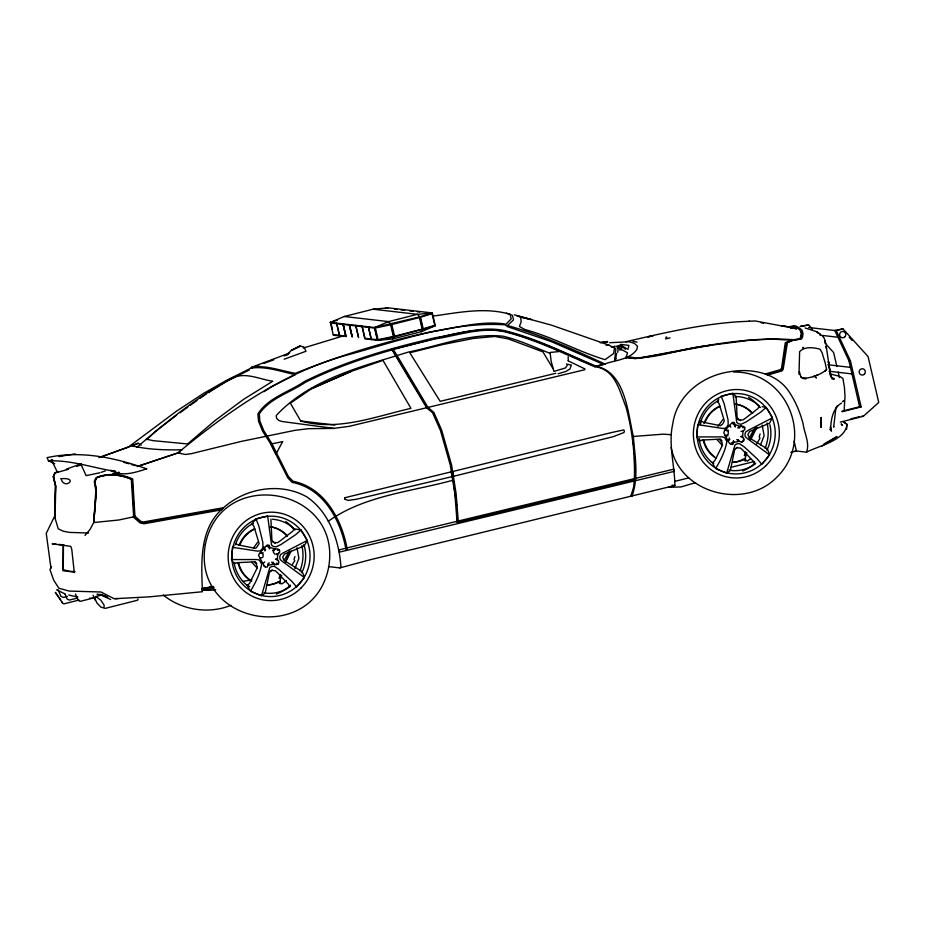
<?xml version="1.0" encoding="UTF-8"?>
<svg xmlns="http://www.w3.org/2000/svg" width="925" height="925" viewBox="0 0 925 925"><rect width="100%" height="100%" fill="white"/><g stroke="black" fill="none" stroke-linecap="round" stroke-linejoin="round"><path stroke-width="1.39" d="M268.181 563.348L267.406 567.002L265.498 567.025L263.718 565.742M733.386 440.693L732.612 444.358L730.704 444.382L729.143 442.89L723.766 432.75L724.564 430.877L732.415 422.309L734.288 422.609L734.496 426.275M88.534 533.008L69.525 532.407L63.258 531.216L58.24 528.811L55.026 518.046L55.778 486.307L53.534 476.595L55.072 472.941L58.136 471.993M63.189 545.704L62.992 570.737L74.578 572.113M634.353 479.589C635.221 455.262 632.399 430.772 626.075 407.266C619.53 391.287 615.403 368.994 594.578 366.658C564.793 354.194 535.644 339.313 504.113 331.659C481.243 326.779 458.326 335.451 435.883 338.77C391.194 349.095 346.725 361.814 305.493 382.245C290.438 392.512 269.788 398.178 259.335 413.903L259.798 420.991L263.833 430.807L271.626 443.156L288.288 476.329L293.005 481.266C324.629 487.498 341.938 519.815 347.199 549.126L345.962 549.415C340.77 520.393 323.588 488.296 292.138 482.387L287.848 477.913L270.377 443.422L262.561 431.085L258.537 421.257L257.878 413.995C268.088 397.577 289.386 391.876 304.672 381.366C346.1 360.9 390.732 348.054 435.606 337.683C458.21 334.318 481.312 325.646 504.345 330.595C536.35 338.365 565.915 353.512 596.116 366.219C625.52 372.324 627.717 412.793 633.347 436.45C634.862 456.094 638.874 476.872 632.076 495.997L630.804 496.309L633.59 487.232L634.342 479.589L635.602 479.289M795.188 450.88L806.496 452.175C810.08 442.913 804.218 433.178 803.12 423.881C800.287 413.07 796.124 402.595 790.008 393.217C777.52 372.694 751.204 367.919 729.178 371.85C702.191 375.804 676.788 395.553 672.81 423.615C668.07 444.266 674.683 464.847 674.88 485.486L369.48 559.937L339.857 567.915L328.502 566.597M616.651 353.454L615.275 360.345L615.969 358.403L615.16 358.183L614.674 360.149L615.853 348.817L614.212 347.557L614.558 346.019L615.183 346.262M84.984 535.413L90.072 529.412L93.749 522.521L96.327 490.99L94.812 481.358L96.651 477.739C108.04 473.195 121.106 474.375 132.102 479.358L134.264 516.693L140.588 522.278L143.282 522.903L222.254 508.842C244.489 488.123 280.217 481.694 307.088 497.037C329.346 512.462 339.197 540.859 340.932 566.956L339.857 567.915M270.909 519.087L271.927 540.304L273.916 542.455L277.558 542.663L279.928 541.079L292.67 531.274L294.069 528.834L301.041 530.002L307.285 540.454L283.339 552.849L280.483 554.63L279.732 556.989L280.113 559.44L282.657 561.66L304.406 577.558L296.636 586.947L291.988 581.501L278.957 569.476L274.378 566.354L271.927 566.424L269.822 567.511L261.463 595.839L250.421 591.191C255.497 582.889 260.041 573.708 261.694 564.088L259.243 559.995L256.861 559.533L231.551 559.579L232.51 547.322L234.06 545.449M93.76 522.544L96.385 490.528L94.893 481.474L96.79 477.693C107.901 473.126 120.527 474.687 131.327 479.289L133.662 516.844L134.992 517.306L132.714 479.011C121.395 473.762 107.855 472.791 96.165 477.589L94.304 481.382L95.83 490.504L93.76 522.544L118.782 520L134.264 516.693M262.943 557.104L263.162 554.306M269.175 562.805L268.134 565.406L273.892 563.996L276.494 564.701L278.437 563.764L278.934 561.752L277.35 559.822L277.812 553.786L279.685 552.167L279.5 550.121L277.72 548.883L275.049 549.149L266.354 546.051M712.343 462.882L714.667 460.835L716.921 456.418L721.616 446.844L722.205 442.844L719.326 439.167L702.272 440.046L699.265 440.971L696.756 436.935L697.704 424.667L722.726 428.437L725.142 428.31L726.992 426.795L728.195 424.621L728.021 419.707L724.044 403.404L721.222 396.247L732.854 393.31L736.115 396.443L737.132 417.649L739.11 419.811L742.752 420.019L745.122 418.435L757.864 408.63L759.275 406.179M728.148 434.461L728.368 431.651M731.155 442.936L739.098 441.341L741.7 442.058L743.642 441.109L744.139 439.109L742.544 437.167L743.018 431.142L744.879 429.512L744.694 427.466L742.925 426.228L740.243 426.494L732.646 423.673M806.496 452.175C818.613 445.769 845.843 440.427 846.918 424.251L843.265 421.742M846.999 424.725L846.583 429.188M617.773 352.333L618.178 347.8M826.487 368.913L826.383 369.931C819.781 374.983 811.352 378.059 803.027 378.302L800.923 376.972L799.096 370.74L799.616 351.65C804.657 346.239 813.746 347.418 820.105 349.245L822.001 352.564L825.25 363.201L826.592 369.792L824.996 371.11M844.19 409.44L845.011 396.571L844.421 387.263L842.906 378.429L839.819 376.406M63.432 545.634L63.27 569.684L69.271 571.292L74.96 571.627M833.888 426.587L833.645 427.165L835.934 407.786L837.426 405.613M55.072 517.561L54.818 515.78L46.25 533.378L50.944 568.054L51.372 566.944L49.962 569.615L53.754 580.299L58.899 588.242L69.178 591.075L100.975 592L114.145 598.729L149.434 596.833L202.367 591.746C201.511 563.152 198.84 529.99 222.254 508.842M269.302 548.93L269.094 545.253L267.209 544.952L259.358 553.52L258.561 555.405L263.937 565.545L265.498 567.025M452.522 473.38L452.845 471.472L612.177 432.403L623.785 429.94L624.421 431.085L623.993 432.518L613.136 436.704L453.643 476.271L452.429 473.033L452.845 471.472L453.643 476.271M567.256 365.34L565.452 367.965L553.925 371.399L551.115 361.108L550.086 352.46L558.816 351.592M802.01 333.809L800.483 339.163L792.737 340.273L786.215 342.84L782.365 368.774L781.278 370.462L767.16 374.417M285.305 562.111L290.08 551.184M750.499 439.456L755.875 427.246M628.353 348.066L628.896 345.383L620.536 344.377M235.759 544.732L236.303 542.223A37.116 36.052 -83.4 0 1 250.802 524.706L253.415 523.619M700.422 424.598L701.508 419.568A37.116 36.052 -83.4 0 1 715.996 402.051L718.621 400.976M749.296 439.306L749.851 436.797L754.569 428.599M280.09 574.437L279.188 578.391L280.645 575.234M745.284 451.793L744.394 455.748L745.851 452.579M828.268 362.507L828.222 361.837M625.936 358.345L627.474 352.737L622.143 349.881L619.392 349.939M281.616 575.2L279.766 581.802L281.154 583.687L282.125 583.837L286.438 580.576M746.81 452.556L744.972 459.147L747.331 461.193L750.557 458.742M138.056 598.961L137.698 600.186L105.103 608.419M820.255 335.521L820.267 334.503L820.625 335.081M294.913 556.538L294.034 559.359L294.786 560.885L292.416 564.25M760.107 433.894L759.24 436.704L759.98 438.242L756.708 443.931M294.867 568.725L298.914 558.365L296.994 547.727M760.57 444.775L764.108 435.71L762.2 425.084M728.287 440.635L729.339 438.034M732.808 444.058L733.86 441.456M285.559 562.111L291.155 551.161M750.753 439.467L756.985 427.304M306.672 541.541L304.256 545.889L284.414 554.168L282.692 557.162L283.929 560.411L302.255 571.615L303.978 576.368M771.878 418.898L769.45 423.245L749.62 431.524L747.886 434.519L749.134 437.768L767.461 448.96L769.184 453.712M284.657 559.452L289.363 551.242M211.328 586.265L210.634 587.387L209.339 587.352M301.411 572.679L302.926 570.239A37.116 36.052 -83.4 0 0 304.695 547.369L303.573 544.721M766.617 450.036L768.12 447.584A37.116 36.052 -83.4 0 0 769.901 424.714M251.103 368.208L251.773 367.225L289.641 352.968M273.846 550.849L275.049 549.149M739.052 428.194L740.243 426.494M253.577 547.889L257.601 542.281M717.973 426.356L722.795 419.638M364.959 338.862L377.62 340.319L392.57 338.955L394.062 336.908L435.317 325.739L432.345 312.951L388.061 307.84L373.099 309.204L344.25 316.5L330.352 322.42L333.335 335.208L343.453 336.376M392.57 338.955L421.418 331.659L422.91 329.624L419.938 316.824L417.383 314.327L373.099 309.204M301.041 530.002L295.457 534.823L281.003 544.513L275.893 546.929L273.476 546.49L271.557 545.102L267.649 515.965L256.017 518.902L251.924 523.885L253.901 526.29L259.127 543.53L256.375 547.762L255.173 548.317L238.442 544.975L235.621 543.588M718.76 399.242L717.129 401.242L719.107 403.635L724.333 420.887L722.749 423.939L720.378 425.673L703.647 422.32L700.826 420.944L698.491 423.731M741.838 442.092L743.619 439.953M793.026 339.521L792.887 339.672C741.723 336.041 691.31 348.933 641.233 357.536C635.995 359.316 630.827 355.871 625.705 357.374L635.047 358.669L641.175 357.917L711.418 345.141L745.307 340.805M263.267 563.371L264.712 561.891M728.472 440.728L729.918 439.236M146.774 439.595L155.492 431.351L176.663 415.175M286.114 355.235L291.433 350.367L300.22 346.089L303.909 346.991L306.013 351.257L284.16 359.224M290.543 585.826L288.427 587.757A37.116 36.052 -83.4 0 1 266.747 593.226L264.018 592.52M755.737 463.171L753.632 465.102A37.116 36.052 -83.4 0 1 731.952 470.582L729.224 469.865M840.27 422.124L863.337 416.296L878.75 402.479L868.066 356.541L842.987 328.895L834.743 330.422L848.942 360.808L859.626 406.746L861.152 406.919L850.457 360.981L836.269 330.595L842.987 328.895M841.507 403.034C832.419 408.688 830.823 420.204 830.638 429.998L830.419 426.957L830.8 429.836M137.027 447.214C166.442 421.812 196.84 397.149 231.25 378.764C244.038 371.145 259.474 379.319 272.748 381.239L243.68 399.276L215.12 420.493L187.567 443.954L153.296 440.67L146.37 439.202M568.066 360.808L584.97 368.959L584.635 369.757L349.199 426.333L333.913 428.391L308.626 428.68L295.075 430.31L241.078 441.445L191.336 453.678L185.405 454.487L177.877 452.892C227.33 412.203 280.657 374.382 342.886 356.217C395.403 342.1 450.001 321.252 505.131 324.814L507.663 326.71L551.092 341.522L603.412 364.415C614.558 360.056 629.312 360.137 636.805 349.546L637.498 346.204L634.261 343.291L629.023 341.776L609.668 342.712M100.154 457.32L128.24 447.168L176.583 411.105L203.407 393.495L226.359 380.429L250.86 368.196L258.838 365.236M262.388 595.157L265.174 593.122L269.452 572.251L271.742 570.39L275.373 570.76L277.477 572.702L288.554 584.346L289.56 586.959M727.593 472.502L730.38 470.467L734.658 449.608L736.947 447.735L740.578 448.105L742.671 450.059L753.759 461.702L754.765 464.304M180.04 412.735L187.925 407.023M190.168 405.393L196.921 400.502M200.297 398.062L206.136 394.085M269.961 571.523L272.216 569.985M735.167 448.879L737.41 447.33M328.225 521.307C364.751 495.28 411.209 491.776 453.25 480.144L456.684 505.466M263.949 391.691L272.285 386.315L295.341 374.625C280.842 371.677 265.984 365.953 251.045 368.138M272.505 550.572L274.841 549.092M276.517 554.607L278.853 553.127M737.711 427.928L741.202 425.708M821.943 446.104L837.021 436.554L823.782 444.139M128.321 447.041L98.871 457.597M311.771 388.581L290.381 403.173L300.683 420.979C337.903 431.478 374.879 416.608 410.954 408.341L382.996 360.38L351.361 371.33L311.771 388.581L351.361 371.33M208.588 392.558L226.972 381.088L249.253 370.058M141.224 445.052L138.137 443.26L132.183 445.896C148.347 449.596 165.702 450.221 182.387 449.735M230.88 605.343C208.9 614.316 181.67 610.188 163.32 595.018M695.612 482.642L681.066 486.92L668.671 487.325M177.877 452.892L180.363 451.747M421.418 331.659L435.317 325.739M128.24 447.168L138.137 443.26M813.006 376.695L818.047 374.764M264.157 363.271L273.777 359.802M284.114 355.882L288.45 354.368M66.334 469.16L81.18 463.783M76.498 466.466L80.498 465.078M101.207 472.293L105.277 470.917M260.202 558.238L262.145 557.578M725.408 435.583L727.339 434.935M139.663 465.714L178.271 452.811L137.039 466.57M119.071 472.166L112.318 474.386L113.232 474.433M112.156 474.768L118.701 472.606M595.226 366.45L603.412 364.415L595.226 366.45C565.395 353.431 535.829 338.932 504.09 331.092C466.165 325.473 428.842 342.111 392.119 349.014L426.067 405.682M344.25 316.5L388.535 321.611L391.078 324.12L394.062 336.908L377.62 340.319L374.637 327.531L388.535 321.611L417.383 314.327L432.345 312.951L419.938 316.824L374.637 327.531L330.352 322.42L337.243 320.258M303.215 348.066L344.562 335.521M558.133 373.746L565.788 371.503L569.95 368.983L571.349 365.04L566.424 364.092M68.485 469.252L57.443 472.34L51.499 459.956M594.578 366.658L596.116 366.219M67.386 596.382L63.455 597.434L60.9 596.301L58.252 590.023M77.584 598.047L69.202 600.094L67.155 599.018L65.039 594M93.783 597.908L80.163 601.354L78.116 600.279L75.468 594M99.854 472.756L86.106 475.647L81.042 464.477M808.566 324.918L800.31 326.444L808.566 324.918L812.416 329.173M63.779 603.909L79.041 600.048M95.483 596.613L102.34 594.879M841.993 411.197L859.626 406.746M842.155 411.717L861.152 406.919M850.954 418.863L859.094 416.805M674.683 481.382L688.674 477.89M730.646 467.414L754.43 461.483M790.794 452.406L796.39 451.018L794.136 441.248M555.763 373.295L440.161 401.334L409.81 352.76L442.67 344.551L473.288 338.469L494.783 336.446L508.288 338.897L542.952 351.882L552.919 368.543M457.482 521.214L673.724 469.183L674.14 471.38L339.325 552.156L338.828 549.982L365.387 543.368L457.482 521.214L457.759 523.434M625.982 341.707C662.924 333.058 700.052 324.397 738 321.784L755.054 320.952L796.668 328.733L791.164 327.913M146.682 468.859C134.992 472.513 122.158 477.092 110.584 470.386L115.822 471.484C93.483 468.062 71.271 459.91 48.528 460.881L47.036 457.667C80.475 450.197 114.943 457.621 146.682 468.859L146.034 468.663M600.244 342.793L604.303 341.938M385.32 308.407L388.061 307.84M75.272 453.897L59.015 456.499L61.917 456.037M432.646 316.142C457.944 312.731 485.116 306.776 510.126 314.361L511.201 318.882L506.033 324.178C481.092 320.2 456.233 328.028 431.767 331.67C385.17 341.464 339.567 355.478 295.433 373.318C281.061 370.844 266.493 364.936 251.773 367.225M711.244 345.326C682.835 347.349 654.761 360.484 626.283 357.536M202.159 588.439L213.513 586.473M243.298 581.316L251.808 579.848M741.018 431.478L743.018 431.142M275.812 554.133L277.812 553.786M54.702 463.668L48.528 460.881L52.702 460.188M48.528 460.881L52.656 460.211M604.973 342.539L607.552 342.158L607.563 341.452L602.002 342.308M789.568 327.034L794.945 326.375L797.304 327.716M789.291 326.86L795.928 326.051L799.408 328.028L802.137 330.317L803.016 333.613L802.576 337.116L801.536 338.897L793.777 340.018L787.395 342.701L783.163 369.376L781.891 370.937L768.028 374.949L765.414 373.943L780.295 369.665L781.532 368.254L785.302 342.712L791.8 339.961L799.558 338.874L800.53 337.475L801.166 333.647L800.264 330.375L797.639 328.051L794.101 326.074L787.337 326.86M742.613 427.697L744.694 427.466M277.419 550.34L279.5 550.121M734.878 396.871L737.688 396.571A37.116 36.052 -83.4 0 1 758.269 405.231L760.061 407.451M330.352 322.42L333.012 322.201M745.353 340.62L771.253 339.036L792.737 340.273M696.756 436.935L722.067 436.889L724.448 437.34L726.888 441.433C725.246 451.053 720.702 460.245 715.626 468.536L726.657 473.184L735.028 444.856L737.132 443.769L739.584 443.711L744.163 446.833L757.193 458.846L761.83 464.304L769.612 454.903L747.851 439.005L745.307 436.785L744.937 434.334L745.689 431.975L748.533 430.194L772.491 417.811L766.247 407.358L760.651 412.18L746.209 421.869L741.087 424.274L738.67 423.847L736.763 422.459L732.854 393.31M781.856 326.074L785.903 325.958M606.153 345.268L609.032 345.198L614.57 348.02L613.541 353.593L605.077 359.663C577.94 351.512 552.641 337.001 525.042 329.578L519.399 326.49L521.191 321.761L520.648 317.194L516.878 315.726L551.439 325.137L609.032 345.198M831.933 378.66L834.327 378.626L832.014 378.591M531.597 319.553L521.527 317.425M89.598 598.174L94.998 598.313M114.793 598.567L117.949 598.683M611.286 346.944L613.992 347.06M830.303 373.966L838.362 375.989M102.293 594.602L97.044 594.289L101.808 595.423L110.653 599.504M671.33 434.692L663.167 434.16L632.596 436.519L633.405 444.717M724.391 429.952L728.472 430.252M725.316 435.652L728.044 435.86M260.549 552.699L263.267 552.907M334.85 425.026L300.683 420.979M333.913 428.391L282.021 421.511L278.633 420.366L276.517 418.146L276.251 415.498C310.418 378.776 362.045 366.612 408.341 352.067C439.444 345.869 470.894 332.78 503.061 336.214C519.307 339.984 534.453 347.28 549.936 353.292M56.113 544.178L52.17 543.819L70.774 546.34L71.768 549.323L74.301 572.587M58.749 544.409L63.998 544.883M790.713 328.04L796.471 328.572M808.658 327.485L836.316 330.676M821.4 335.336L837.992 337.243M666.89 337.139L666.15 337.058L665.722 338.908L670.058 337.856M848.942 360.808L850.457 360.981M394.64 309.158L397.068 309.436M400.964 309.887L404.618 310.303M409.729 310.892L413.371 311.32M417.267 311.76L419.696 312.049M426.275 312.8L428.703 313.089M827.771 364.739L849.902 367.294M828.985 371.249L852.492 373.966M330.618 322.998L336.688 323.704L339.394 335.359L333.324 334.653M336.943 323.727L343.013 324.432L345.73 336.087L339.648 335.382M355.663 325.889L349.592 325.184L352.309 336.839M361.987 326.618L355.917 325.924L358.634 337.579M368.323 327.346L362.242 326.652L364.959 338.307L371.029 339.001M803.027 378.302L806.218 378.66L803.05 378.429L800.923 376.972M733.525 372.035C788.007 371.041 815.283 440.462 776.364 477.682C744.301 510.172 680.083 493.314 671.134 447.469M861.811 416.123L863.337 416.296M672.07 485.163L674.88 485.486M77.827 597.076L68.762 595.041M745.388 461.078L743.041 459.02M280.183 583.733L277.847 581.663M762.061 406.653L764.848 407.116M833.101 378.626L834.049 378.892L831.621 377.365L830.107 372.44L826.164 345.985M632.839 341.313L637.048 342.123M761.078 322.709L763.541 323.195M749.516 321.252L749.134 321.079M617.565 347.95L621.438 348.817L622.086 346.829L621.288 346.632L620.837 348.621L618.108 347.997M232.51 547.322L257.52 551.092L259.948 550.953L261.798 549.438L262.989 547.276L262.816 542.351L258.838 526.048L256.017 518.902M514.3 314.824L530.684 319.31M805.143 327.982L816.578 331.659L820.498 334.538M123.8 462.303L128.887 463.783M131.442 464.535L135.258 465.645M276.425 563.117L278.437 563.764M740.624 436.531L742.544 437.167M275.419 559.186L277.35 559.822M64.877 593.85L56.83 589.977M506.449 313.113L512.462 315.333L513.537 319.83L507.513 325.531C541.356 334.908 573.488 349.511 605.297 364.196M736.913 418.817L740.532 420.655M272.921 542.085L275.338 543.31M103.392 595.157L107.739 597.377L105.577 596.22M725.824 430.137L727.64 431.073M260.619 552.792L262.446 553.728M628.087 349.407L621.739 345.73L618.189 346.783L618.42 347.488L618.443 346.794L616.963 347.037L616.605 346.251L620.039 345.175L625.497 349.28M713.788 463.379L711.36 461.922A37.116 36.052 -83.4 0 1 699.728 442.439L699.508 438.589M249.796 586.751L246.154 584.577A37.116 36.052 -83.4 0 1 234.534 565.082L234.383 562.516M843.866 422.17L846.918 424.251M820.44 334.503L816.578 331.659L818.579 333.173M741.399 436.161L743.469 437.976M736.809 439.548L738.878 441.352M276.193 558.804L278.263 560.619M271.603 562.192L274.713 564.909M57.281 589.688L57.917 590.347M720.159 438.866L721.986 440.832M717.014 439.676L722.587 445.677M254.965 561.521L256.78 563.487M251.82 562.319L257.381 568.332M849.185 337.22L852.075 340.412M824.95 343.002L833.633 352.564L836.871 366.485M829.968 429.373L831.54 431.281M294.855 530.106L293.063 527.886A37.116 36.052 -83.4 0 0 272.482 519.226M822.406 335.74L824.279 338.365L825.713 343.533M729.652 425.523L730.843 427.2M264.446 548.167L265.648 549.855M60.692 599.909L55.315 592.347L62.865 603.528L62.044 601.99M231.551 559.579L234.071 563.614L237.066 562.701L254.121 561.822L256.202 563.857L257.3 567.141L256.422 569.488L249.472 583.478L247.148 585.537L249.762 590.058M273.222 551.762L274.644 554.156M713.002 464.015L714.967 467.414M738.173 439.491L739.098 441.341M272.979 562.134L273.892 563.996M93.101 595.237L95.217 600.256M800.761 330.745L801.593 332.792M830.904 377.053L828.488 361.617L830.488 375.793M838.166 372.058L839.461 377.62M734.45 422.864L735.41 426.957M368.312 326.791L371.283 339.591M361.987 326.062L364.704 338.272M355.663 325.334L358.333 336.85M349.338 324.606L352.009 336.122M352.055 336.816L349.338 325.161L343.267 324.455L345.973 336.11M343.013 323.877L345.985 336.665M336.677 323.149L339.66 335.937M330.919 322.848L332.422 329.323M269.256 545.519L269.88 548.236M263.937 546.86L264.897 550.942M825.181 341.036L825.62 343.083M825.99 346.343L826.441 348.898M798.807 372.081L799.154 374.544M633.671 447.446L634.296 454.233M634.527 456.938L634.839 479.416L457.551 522.313L456.95 511.849M634.804 478.306L634.978 480.549M458.337 522.186L456.094 493.418L451.539 464.917L441.688 430.171L433.871 412.458L428.078 407.578L396.964 355.35L392.905 348.864L391.68 349.211L426.737 407.902L432.576 412.77L440.45 430.483L450.313 465.206L454.857 493.719L457.1 522.486M568.147 356.726L568.308 360.6M215.722 589.676A41.07 39.902 -83.4 0 1 201.812 589.63M213.039 586.612A40.214 39.07 -83.4 0 1 202.309 588.52M214.323 587.895A41.197 40.018 -83.4 0 1 201.951 589.861M271.06 526.868A29.334 28.49 -83.4 0 1 286.866 535.933M277.014 582.519A29.334 28.49 -83.4 0 1 267.383 584.947M251.045 580.958A29.334 28.49 -83.4 0 1 237.956 562.701M239.17 545.079A29.334 28.49 -83.4 0 1 254.34 528.869M270.262 526.707A29.334 28.49 -83.4 0 1 287.478 536.003M280.171 581.293A29.334 28.49 -83.4 0 1 268.007 585.028M251.669 581.027A29.334 28.49 -83.4 0 1 238.569 562.77M239.795 545.16A29.334 28.49 -83.4 0 1 254.953 528.95M285.709 521.492A41.07 39.902 -83.4 0 1 293.861 529.135M301.874 545.6A41.07 39.902 -83.4 0 1 299.908 571.002M290.473 585.109A41.07 39.902 -83.4 0 1 276.309 594.093M736.254 404.225A29.334 28.49 -83.4 0 1 751.077 412.226M742.22 459.875A29.334 28.49 -83.4 0 1 732.588 462.303M716.251 458.314A29.334 28.49 -83.4 0 1 703.15 440.046M703.937 423.65A29.334 28.49 -83.4 0 1 719.534 406.225M735.468 404.063A29.334 28.49 -83.4 0 1 752.684 413.359M745.365 458.638A29.334 28.49 -83.4 0 1 733.201 462.373M714.516 456.788A29.334 28.49 -83.4 0 1 703.775 440.127M704.989 422.505A29.334 28.49 -83.4 0 1 720.159 406.295M748.522 397.299A41.07 39.902 -83.4 0 1 759.922 407.59M767.079 422.956A41.07 39.902 -83.4 0 1 765.102 448.347M754.65 463.437A41.07 39.902 -83.4 0 1 742.821 470.929M55.014 504.53L54.841 518.046L55.477 485.81L53.315 476.676L54.899 472.825L57.338 472.074L54.899 472.848L53.315 476.676L55.535 485.845L55.014 504.53M61.108 478.699C64.022 490.782 80.001 477.115 61.108 478.699M205.304 544.756C191.614 624.942 313.355 646.471 328.687 567.094C342.389 486.908 220.636 465.379 205.304 544.756M842.837 401.589L843.658 400.895L842.837 401.589M345.002 497.685L344.528 499.153L348.239 500.413L356.426 499.246L452.047 476.653L451.25 471.842L345.002 497.685M821.238 417.51L820.903 418.528L821.238 417.51M95.31 597.192L94.87 598.359L96.813 602.834L100.929 607.147L104.12 608.049L104.028 604.915L100.698 600.059L96.616 597.122L95.31 597.192M282.622 441.653L275.974 454.129L271.071 443.988L282.622 441.653M134.194 515.526L133.304 517.075L140.114 522.926L143.918 523.781L221.202 509.906L223.48 507.698L143.294 522.012L140.889 521.446L134.194 515.526M841.345 424.101L842.305 425.327L841.345 424.101M298.914 346.517L291.433 350.367L300.22 346.089L298.914 346.517M803.154 347.442L803.073 348.343L803.721 348.078L803.154 347.442M432.044 313.656L420.493 317.263L423.211 328.918L434.762 325.311L432.044 313.656M652.819 335.868L647.974 336.862L652.819 335.868M419.464 317.553L391.818 324.536L394.524 336.191L422.182 329.208L419.464 317.553M816.336 377.758L815.33 377.192L816.336 377.758M390.651 324.802L375.342 327.982L378.047 339.637L393.356 336.457L390.651 324.802M374.648 328.086L368.566 327.381L371.283 339.036L377.354 339.741L374.648 328.086M821.134 427.292L820.88 418.967L821.134 427.292M845.045 336.631A3.18 3.087 -83.4 0 0 843.23 331.474A3.18 3.087 -83.4 0 0 839.784 335.694A3.18 3.087 -83.4 0 0 845.045 336.631M864.378 374.197A3.18 3.087 -83.4 0 0 863.141 368.855A3.18 3.087 -83.4 0 0 859.256 372.659A3.18 3.087 -83.4 0 0 864.378 374.197M300.741 588.277A44.238 42.978 -83.4 0 0 283.362 513.918A44.238 42.978 -83.4 0 0 229.342 567.013A44.238 42.978 -83.4 0 0 300.741 588.277M297.815 585.386A40.214 39.07 -83.4 0 0 282.079 517.769A40.214 39.07 -83.4 0 0 232.927 565.984A40.214 39.07 -83.4 0 0 297.815 585.386M765.946 465.633A44.238 42.978 -83.4 0 0 748.556 391.275A44.238 42.978 -83.4 0 0 694.548 444.37A44.238 42.978 -83.4 0 0 765.946 465.633M763.009 462.743A40.214 39.07 -83.4 0 0 747.284 395.125A40.214 39.07 -83.4 0 0 698.132 443.329A40.214 39.07 -83.4 0 0 763.009 462.743"/></g></svg>
